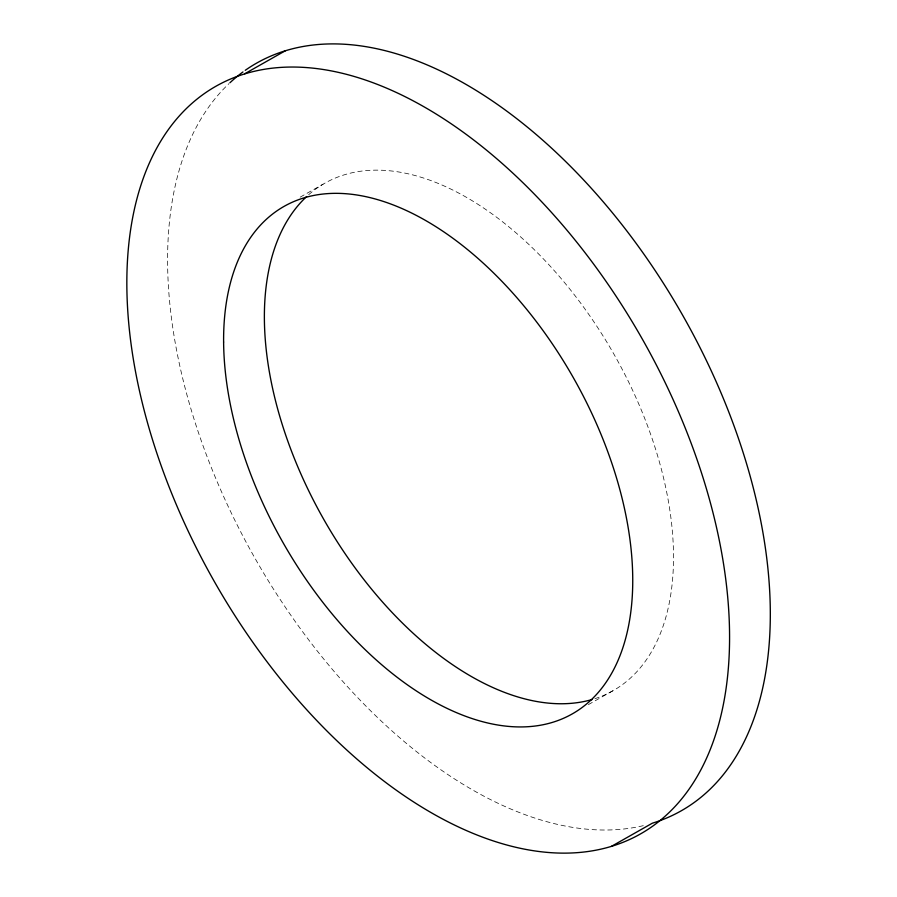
<?xml version="1.0" encoding="UTF-8"?>
<svg xmlns="http://www.w3.org/2000/svg" width="897" height="897" viewBox="0 0 897 897"><rect width="100%" height="100%" fill="white"/><g stroke="black" fill="none" stroke-linecap="round" stroke-linejoin="round"><path stroke-width="0.67" stroke-dasharray="4.49 3.36" d="M300.203 197.138L323.043 184.199M588.376 704.627L614.815 689.636M643.295 825.655A429.91 245.946 60.4 0 1 252.562 553.942A429.91 245.946 60.4 0 1 228.982 83.645M308.669 194.716A291.828 166.954 60.4 0 1 613.985 354.27A291.828 166.954 60.4 0 1 594.868 698.673"/><path stroke-width="1.35" d="M244.702 73.789L285.56 50.636M611.44 846.364A429.91 245.946 60.4 0 0 543.347 203.552A429.91 245.946 60.4 0 0 129.426 330.32A429.91 245.946 60.4 0 0 611.44 846.364L652.298 823.211A429.91 245.946 60.4 0 0 690.208 328.851A429.91 245.946 60.4 0 0 245.251 70.314M229.957 82.737A429.91 245.946 60.4 0 1 242.964 71.951M592.199 699.492A291.828 166.954 60.4 0 1 323.873 519.576A291.828 166.954 60.4 0 1 306.606 196.589M223.611 342.037A291.828 166.954 60.4 0 0 531.91 726.391A291.828 166.954 60.4 0 0 528.703 311.82A291.828 166.954 60.4 0 0 223.611 342.037"/></g></svg>
